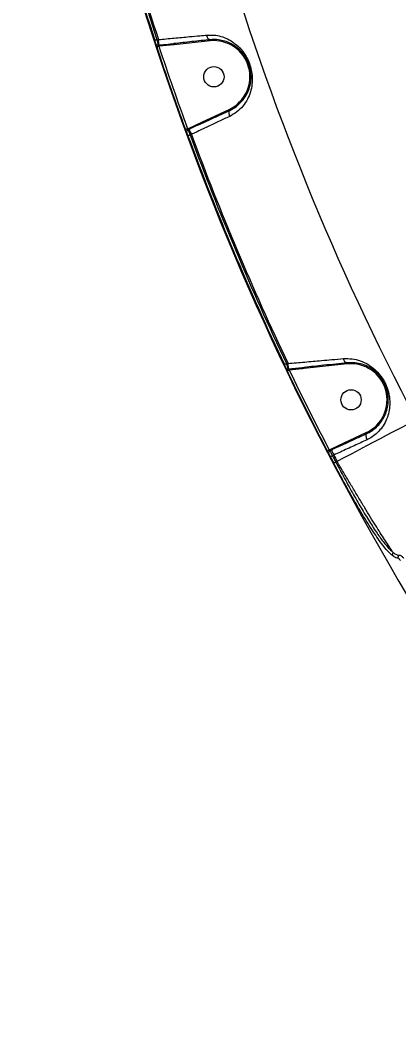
# Model space of a CAD drawing. Header units: millimetres. Extents: x -7098 to 6497, y -6127 to 5201.
# Drawn here: x -1381.4 to -1213.4, y 734.7 to 1178.6 of the extents above; entities that cross this region are included whole.
import ezdxf

# ---------------------------------------------------------------- set-up
doc = ezdxf.new("R2010")
doc.units = ezdxf.units.MM
doc.layers.add('DIKOM_ОБЪЕКТ', color=7, linetype='Continuous')
doc.layers.add('DIKOM_РАЗМЕР_ЗОНА', color=7, linetype='Continuous')
doc.styles.add('style1', font='arial.ttf', dxfattribs={"width": 0.8})
doc.dimstyles.new('1-50', dxfattribs={"dimtxt": 300, "dimasz": 200, "dimexe": 100, "dimexo": 0, "dimgap": 100, "dimtad": 1, "dimdec": 0, "dimtxsty": 'style1', "dimcen": 0, "dimclrd": 7, "dimclre": 7, "dimadec": 1, "dimazin": 2, "dimtfac": 1, "dimtdec": 0, "dimtmove": 1, "dimatfit": 3, "dimfxl": 0, "dimlwd": 25, "dimlwe": 18, "dimarcsym": 0})

# ---------------------------------------------------------------- blocks, each defined once
blk = doc.blocks.new('*D19')
at = {"layer": 'Defpoints', "color": 0, "transparency": 16777216}
for p in [(-3422.39, 1730.25), (4498.46, 1730.25), (-3422.39, -5447.23)]:
    blk.add_point(p, dxfattribs=at)
at = {"layer": 'DIKOM_РАЗМЕР_ЗОНА', "color": 7, "lineweight": 18, "transparency": 16777216}
for p, q in [((-3422.39, 1730.25), (-3422.39, -5547.23)), ((4498.46, 1730.25), (4498.46, -5547.23))]:
    blk.add_line(p, q, dxfattribs=at)
at = {"layer": 'DIKOM_РАЗМЕР_ЗОНА', "color": 7, "lineweight": 25, "transparency": 16777216}
blk.add_line((4298.46, -5447.23), (-3222.39, -5447.23), dxfattribs=at)
at = {"layer": 'DIKOM_РАЗМЕР_ЗОНА', "color": 7, "transparency": 16777216}
for points in [[(-3222.39, -5413.9), (-3222.39, -5480.57), (-3422.39, -5447.23)], [(4298.46, -5413.9), (4298.46, -5480.57), (4498.46, -5447.23)]]:
    blk.add_solid(points, dxfattribs=at)
at = {"layer": 'DIKOM_РАЗМЕР_ЗОНА', "color": 0, "transparency": 16777216, "insert": (538.03, -5194.06), "char_height": 300, "attachment_point": 5, "style": 'style1'}
blk.add_mtext('7900', dxfattribs=at)
blk = doc.blocks.new('*D20')
at = {"layer": 'Defpoints', "color": 0, "transparency": 16777216}
for p in [(-611.97, 3700.63), (-5926, -2746.55), (-167.79, -2746.55)]:
    blk.add_point(p, dxfattribs=at)
at = {"layer": 'DIKOM_РАЗМЕР_ЗОНА', "color": 7, "lineweight": 18, "transparency": 16777216}
for p, q in [((-611.97, 3700.63), (-6026, 3700.63)), ((-167.79, -2746.55), (-6026, -2746.55))]:
    blk.add_line(p, q, dxfattribs=at)
at = {"layer": 'DIKOM_РАЗМЕР_ЗОНА', "color": 7, "lineweight": 25, "transparency": 16777216}
blk.add_line((-5926, 3500.63), (-5926, -2546.55), dxfattribs=at)
at = {"layer": 'DIKOM_РАЗМЕР_ЗОНА', "color": 7, "transparency": 16777216}
for points in [[(-5959.34, 3500.63), (-5892.67, 3500.63), (-5926, 3700.63)], [(-5959.34, -2546.55), (-5892.67, -2546.55), (-5926, -2746.55)]]:
    blk.add_solid(points, dxfattribs=at)
at = {"layer": 'DIKOM_РАЗМЕР_ЗОНА', "color": 0, "transparency": 16777216, "insert": (-6179.18, 477.04), "char_height": 300, "attachment_point": 5, "rotation": 90, "style": 'style1'}
blk.add_mtext('6450', dxfattribs=at)
blk = doc.blocks.new('*D18')
at = {"layer": 'Defpoints', "color": 0, "transparency": 16777216}
for p in [(-621.7, 5200.63), (-6648, -4870.84), (-133.42, -4870.84)]:
    blk.add_point(p, dxfattribs=at)
at = {"layer": 'DIKOM_РАЗМЕР_ЗОНА', "color": 7, "lineweight": 18, "transparency": 16777216}
for p, q in [((-621.7, 5200.63), (-6748, 5200.63)), ((-133.42, -4870.84), (-6748, -4870.84))]:
    blk.add_line(p, q, dxfattribs=at)
at = {"layer": 'DIKOM_РАЗМЕР_ЗОНА', "color": 7, "lineweight": 25, "transparency": 16777216}
blk.add_line((-6648, 5000.63), (-6648, -4670.84), dxfattribs=at)
at = {"layer": 'DIKOM_РАЗМЕР_ЗОНА', "color": 7, "transparency": 16777216}
for points in [[(-6681.34, 5000.63), (-6614.67, 5000.63), (-6648, 5200.63)], [(-6681.34, -4670.84), (-6614.67, -4670.84), (-6648, -4870.84)]]:
    blk.add_solid(points, dxfattribs=at)
at = {"layer": 'DIKOM_РАЗМЕР_ЗОНА', "color": 0, "transparency": 16777216, "insert": (-6901.18, 458.27), "char_height": 300, "attachment_point": 5, "rotation": 90, "style": 'style1'}
blk.add_mtext('10100', dxfattribs=at)
blk = doc.blocks.new('*D17')
at = {"layer": 'Defpoints', "color": 0, "transparency": 16777216}
for p in [(-5422.39, 1752.13), (6497.47, 1509.82), (-5422.39, -6026.73)]:
    blk.add_point(p, dxfattribs=at)
at = {"layer": 'DIKOM_РАЗМЕР_ЗОНА', "color": 7, "lineweight": 18, "transparency": 16777216}
for p, q in [((-5422.39, 1752.13), (-5422.39, -6126.73)), ((6497.47, 1509.82), (6497.47, -6126.73))]:
    blk.add_line(p, q, dxfattribs=at)
at = {"layer": 'DIKOM_РАЗМЕР_ЗОНА', "color": 7, "lineweight": 25, "transparency": 16777216}
blk.add_line((6297.47, -6026.73), (-5222.39, -6026.73), dxfattribs=at)
at = {"layer": 'DIKOM_РАЗМЕР_ЗОНА', "color": 7, "transparency": 16777216}
for points in [[(-5222.39, -5993.4), (-5222.39, -6060.07), (-5422.39, -6026.73)], [(6297.47, -5993.4), (6297.47, -6060.07), (6497.47, -6026.73)]]:
    blk.add_solid(points, dxfattribs=at)
at = {"layer": 'DIKOM_РАЗМЕР_ЗОНА', "color": 0, "transparency": 16777216, "insert": (537.54, -5773.56), "char_height": 300, "attachment_point": 5, "style": 'style1'}
blk.add_mtext('11900', dxfattribs=at)

msp = doc.modelspace()

# ---------------------------------------------------------------- linework, layer by layer
at = {"layer": 'DIKOM_ОБЪЕКТ', "color": 7, "linetype": 'Continuous', "lineweight": 15}
for p, q in [((-1320.68, 1169.83), (-1320.01, 1169.91)), ((-1313.08, 1167.63), (-1319.7, 1166.96)), ((-1297.03, 1169.34), (-1313.08, 1167.63)), ((-1320.16, 1167.41), (-1319.75, 1167.45)), ((-1319.7, 1166.96), (-1319.83, 1166.95)), ((-1300.73, 1133.31), (-1288.61, 1138.95)), ((-1306.62, 1130.53), (-1300.73, 1133.31)), ((-1307.09, 1130.31), (-1306.62, 1130.53)), ((-1306.42, 1130.08), (-1306.95, 1129.83)), ((-1305.38, 1127.85), (-1305.98, 1127.57)), ((-1263.26, 1026.19), (-1262.56, 1026.26)), ((-1236.31, 1026.04), (-1255.39, 1024.01)), ((-1262.53, 1023.79), (-1262.3, 1023.81)), ((-1256.54, 1024.39), (-1255.81, 1024.47)), ((-1237.62, 991.09), (-1227.87, 995.62)), ((-1243.51, 988.31), (-1237.62, 991.09)), ((-1237.75, 990.48), (-1238.41, 990.17)), ((-1244.31, 987.93), (-1243.51, 988.31)), ((-1243.3, 987.86), (-1244, 987.53)), ((-1242.26, 985.63), (-1242.86, 985.35)), ((-1241.37, 982.52), (-1240.81, 982.86))]:
    msp.add_line(p, q, dxfattribs=at)
at = {"layer": 'DIKOM_ОБЪЕКТ', "color": 7, "linetype": 'Continuous', "lineweight": 15, "flags": 128}
for points in [[(-1320.68, 1169.83), (-1320.86, 1169.77), (-1321.04, 1169.72), (-1321.2, 1169.67), (-1321.34, 1169.62), (-1321.46, 1169.58), (-1321.55, 1169.55), (-1321.61, 1169.53), (-1321.63, 1169.52)], [(-1319.75, 1167.45), (-1319.76, 1167.56), (-1319.78, 1167.75), (-1319.81, 1167.99), (-1319.84, 1168.3), (-1319.88, 1168.66), (-1319.92, 1169.05), (-1319.96, 1169.47), (-1320.01, 1169.91)], [(-1313.08, 1167.63), (-1313.09, 1167.72), (-1313.1, 1167.82), (-1313.11, 1167.9), (-1313.12, 1167.98), (-1313.13, 1168.04), (-1313.13, 1168.09), (-1313.13, 1168.11), (-1313.14, 1168.12)], [(-1297.03, 1169.34), (-1297.04, 1169.43), (-1297.05, 1169.53), (-1297.06, 1169.61), (-1297.07, 1169.69), (-1297.08, 1169.75), (-1297.08, 1169.79), (-1297.08, 1169.82), (-1297.09, 1169.83)], [(-1319.83, 1166.95), (-1320.01, 1166.89), (-1320.19, 1166.83), (-1320.35, 1166.78), (-1320.49, 1166.73), (-1320.61, 1166.69), (-1320.7, 1166.66), (-1320.76, 1166.64), (-1320.78, 1166.64)], [(-1288.61, 1138.95), (-1288.56, 1138.86), (-1288.52, 1138.77), (-1288.49, 1138.69), (-1288.46, 1138.63), (-1288.43, 1138.57), (-1288.41, 1138.53), (-1288.4, 1138.5), (-1288.39, 1138.49)], [(-1300.73, 1133.31), (-1300.69, 1133.23), (-1300.65, 1133.14), (-1300.61, 1133.06), (-1300.58, 1132.99), (-1300.55, 1132.94), (-1300.53, 1132.9), (-1300.52, 1132.87), (-1300.52, 1132.86)], [(-1307.09, 1130.31), (-1307.27, 1130.25), (-1307.44, 1130.18), (-1307.6, 1130.13), (-1307.74, 1130.07), (-1307.86, 1130.03), (-1307.94, 1130), (-1308, 1129.98), (-1308.03, 1129.97)], [(-1305.98, 1127.57), (-1306.16, 1127.5), (-1306.33, 1127.44), (-1306.49, 1127.38), (-1306.63, 1127.33), (-1306.74, 1127.28), (-1306.83, 1127.25), (-1306.89, 1127.23), (-1306.92, 1127.22)], [(-1306.42, 1130.08), (-1306.37, 1129.98), (-1306.29, 1129.82), (-1306.19, 1129.59), (-1306.06, 1129.31), (-1305.91, 1128.98), (-1305.74, 1128.63), (-1305.56, 1128.24), (-1305.38, 1127.85)], [(-1263.26, 1026.19), (-1263.43, 1026.11), (-1263.59, 1026.03), (-1263.75, 1025.95), (-1263.88, 1025.89), (-1263.99, 1025.84), (-1264.08, 1025.8), (-1264.13, 1025.77), (-1264.16, 1025.76)], [(-1262.3, 1023.81), (-1262.31, 1023.92), (-1262.33, 1024.1), (-1262.36, 1024.35), (-1262.39, 1024.66), (-1262.43, 1025.01), (-1262.47, 1025.41), (-1262.51, 1025.83), (-1262.56, 1026.26)], [(-1236.36, 1026.54), (-1236.6, 1026.55), (-1236.84, 1026.63), (-1237.08, 1026.79), (-1237.3, 1027.01), (-1237.5, 1027.29), (-1237.67, 1027.62), (-1237.82, 1027.99), (-1237.93, 1028.39)], [(-1236.31, 1026.04), (-1236.32, 1026.14), (-1236.33, 1026.23), (-1236.34, 1026.32), (-1236.35, 1026.39), (-1236.35, 1026.45), (-1236.36, 1026.5), (-1236.36, 1026.53), (-1236.36, 1026.54)], [(-1262.27, 1023.56), (-1262.43, 1023.5), (-1262.59, 1023.47), (-1262.74, 1023.45), (-1262.87, 1023.44), (-1262.99, 1023.46), (-1263.1, 1023.49), (-1263.17, 1023.53), (-1263.22, 1023.6)], [(-1262, 1023.35), (-1262.18, 1023.26), (-1262.34, 1023.18), (-1262.49, 1023.11), (-1262.63, 1023.05), (-1262.74, 1022.99), (-1262.83, 1022.95), (-1262.88, 1022.92), (-1262.9, 1022.91)], [(-1255.39, 1024.01), (-1255.4, 1024.11), (-1255.41, 1024.2), (-1255.42, 1024.28), (-1255.43, 1024.36), (-1255.43, 1024.42), (-1255.44, 1024.47), (-1255.44, 1024.5), (-1255.44, 1024.51)], [(-1240.81, 982.86), (-1237.43, 984.64), (-1234.08, 986.4), (-1230.8, 988.13), (-1227.61, 989.81), (-1224.54, 991.43), (-1221.61, 992.97), (-1218.86, 994.41), (-1216.31, 995.76), (-1213.99, 996.98), (-1211.91, 998.08), (-1210.09, 999.03), (-1208.55, 999.84), (-1207.31, 1000.5), (-1206.37, 1000.99), (-1205.75, 1001.32)], [(-1227.66, 995.17), (-1227.82, 995.04), (-1227.94, 994.82), (-1228, 994.54), (-1228, 994.18), (-1227.95, 993.78), (-1227.85, 993.34), (-1227.7, 992.88), (-1227.51, 992.43)], [(-1227.87, 995.62), (-1227.83, 995.53), (-1227.79, 995.45), (-1227.76, 995.37), (-1227.72, 995.3), (-1227.7, 995.24), (-1227.68, 995.2), (-1227.67, 995.17), (-1227.66, 995.17)], [(-1237.62, 991.09), (-1237.58, 991), (-1237.54, 990.92), (-1237.51, 990.84), (-1237.47, 990.77), (-1237.45, 990.71), (-1237.43, 990.67), (-1237.42, 990.65), (-1237.41, 990.64)], [(-1244.31, 987.93), (-1244.48, 987.85), (-1244.65, 987.76), (-1244.8, 987.68), (-1244.93, 987.61), (-1245.04, 987.56), (-1245.12, 987.51), (-1245.18, 987.49), (-1245.2, 987.47)], [(-1243.51, 988.31), (-1243.47, 988.23), (-1243.43, 988.15), (-1243.4, 988.08), (-1243.37, 988.02), (-1243.34, 987.96), (-1243.32, 987.92), (-1243.31, 987.88), (-1243.3, 987.86)], [(-1243.3, 987.86), (-1243.25, 987.76), (-1243.17, 987.6), (-1243.07, 987.37), (-1242.94, 987.09), (-1242.79, 986.77), (-1242.62, 986.41), (-1242.44, 986.02), (-1242.26, 985.63)], [(-1242.86, 985.35), (-1243.03, 985.26), (-1243.19, 985.18), (-1243.34, 985.1), (-1243.47, 985.03), (-1243.58, 984.97), (-1243.67, 984.93), (-1243.72, 984.9), (-1243.74, 984.89)], [(-1241.37, 982.52), (-1241.54, 982.43), (-1241.7, 982.34), (-1241.85, 982.26), (-1241.98, 982.19), (-1242.09, 982.14), (-1242.18, 982.09), (-1242.23, 982.06), (-1242.26, 982.05)]]:
    msp.add_lwpolyline(points, dxfattribs=at)
at = {"layer": 'DIKOM_ОБЪЕКТ', "color": 7, "linetype": 'Continuous', "lineweight": 15}
for centre in [(-1295.44, 1153.42), (-1234.62, 1010.13)]:
    msp.add_circle(centre, 4.5, dxfattribs=at)
for centre, radius, start, end in [((-171.97, 1545.75), 1168.37, 185.08729, 207.77302), ((-171.97, 1545.75), 1210, 186.55392, 210.95261), ((-171.97, 1545.75), 1209.65, 192.87943, 198.12057), ((-171.97, 1545.75), 1208.65, 192.87943, 198.12057), ((-171.97, 1545.75), 1208, 192.87275, 198.12725), ((-1320.27, 1168.4), 0.998, 198.8888, 276.33), ((-1295.44, 1153.42), 16, 295.2734, 95.7266), ((-171.97, 1545.75), 1209.75, 198.26303, 200.10179), ((-171.97, 1545.75), 1208.75, 198.26303, 200.10179), ((-1268.82, 1172.63), 51.19, 185.8034, 186.3552), ((-1306.53, 1128.93), 0.999, 114.8354, 199.4184), ((-1291.1, 1137.47), 17, 204.0828, 205.7442), ((-171.97, 1545.75), 1208.65, 200.24212, 205.45906), ((-171.97, 1545.75), 1208, 200.23956, 205.47007), ((-171.97, 1545.75), 1209.65, 200.24212, 205.45906), ((-1234.62, 1010.13), 16, 294.9212, 96.0788), ((-1262.64, 1024.77), 0.995, 206.1683, 276.5285), ((-171.97, 1545.75), 1209.75, 205.6062, 207.48258), ((-1370.04, 1012.26), 108.36, 5.9834, 6.1185), ((-171.97, 1545.75), 1208.75, 205.6062, 207.48258), ((-1243.58, 986.63), 1, 115.0188, 206.7272), ((-171.97, 1545.75), 1208, 207.62463, 207.77302), ((-171.97, 1545.75), 1209.65, 207.62316, 207.77479), ((-171.97, 1545.75), 1208.65, 207.62316, 207.77479), ((-1215.3, 941.47), 1.02, 122.2854, 206.3742), ((-1212.8, 940.39), 1.01, 123.7816, 209.6746)]:
    msp.add_arc(centre, radius, start, end, dxfattribs=at)
for points, knots in [([(-1298.59, 1171.91), (-1297.24, 1171.93), (-1294.79, 1171.97), (-1291.5, 1171.13), (-1288.41, 1169.78), (-1285.41, 1167.74), (-1283.02, 1165.28), (-1281.36, 1162.87), (-1280.14, 1160.62), (-1279.11, 1157.84), (-1278.54, 1154.96), (-1278.38, 1152.42), (-1278.53, 1149.67), (-1279.16, 1146.61), (-1280.51, 1143.34), (-1282.51, 1140.34), (-1285.09, 1137.71), (-1287.34, 1136.44), (-1288.43, 1135.83)], [0, 0, 0, 0, 0.07855, 0.14306, 0.207602, 0.287215, 0.366551, 0.405755, 0.444853, 0.497445, 0.549691, 0.592272, 0.634938, 0.707297, 0.77973, 0.854485, 0.929141, 1, 1, 1, 1]), ([(-1321.21, 1168.08), (-1321.22, 1168.12), (-1321.23, 1168.21), (-1321.32, 1168.52), (-1321.44, 1168.93), (-1321.55, 1169.29), (-1321.62, 1169.49), (-1321.63, 1169.52)], [0, 0, 0, 0, 0.234069, 0.46797, 0.703959, 0.944873, 1, 1, 1, 1]), ([(-1320.78, 1166.64), (-1320.79, 1166.67), (-1320.86, 1166.87), (-1320.97, 1167.23), (-1321.1, 1167.64), (-1321.19, 1167.95), (-1321.2, 1168.04), (-1321.21, 1168.08)], [0, 0, 0, 0, 0.055805, 0.296814, 0.532686, 0.766236, 1, 1, 1, 1]), ([(-1320.68, 1169.83), (-1320.67, 1169.77), (-1320.59, 1169.44), (-1320.45, 1168.84), (-1320.3, 1168.15), (-1320.19, 1167.63), (-1320.17, 1167.48), (-1320.16, 1167.41)], [0, 0, 0, 0, 0.054755, 0.294412, 0.530129, 0.76469, 1, 1, 1, 1]), ([(-1320.01, 1169.91), (-1317.71, 1170.12), (-1313.03, 1170.56), (-1306.86, 1171.14), (-1302.05, 1171.58), (-1299.59, 1171.81), (-1298.59, 1171.91)], [0, 0, 0, 0, 0.307267, 0.62332, 0.846358, 1, 1, 1, 1]), ([(-1319.75, 1167.45), (-1319.42, 1167.49), (-1317.76, 1167.66), (-1315.55, 1167.87), (-1313.68, 1168.07), (-1313.14, 1168.12)], [0, 0, 0, 0, 0.150439, 0.752133, 1, 1, 1, 1]), ([(-1297.09, 1169.83), (-1298.38, 1169.69), (-1300.99, 1169.42), (-1305.03, 1168.99), (-1309.09, 1168.55), (-1311.78, 1168.27), (-1313.14, 1168.12)], [0, 0, 0, 0, 0.259546, 0.521849, 0.759887, 1, 1, 1, 1]), ([(-1297.09, 1169.83), (-1297.23, 1169.85), (-1297.53, 1169.87), (-1297.96, 1170.26), (-1298.31, 1170.86), (-1298.49, 1171.42), (-1298.56, 1171.77), (-1298.58, 1171.86), (-1298.59, 1171.91)], [0, 0, 0, 0, 0.231622, 0.463257, 0.694883, 0.926492, 0.961031, 1, 1, 1, 1]), ([(-1288.4, 1138.49), (-1288.4, 1138.49), (-1287.33, 1138.98), (-1285.34, 1140.22), (-1282.89, 1142.52), (-1281.03, 1145.16), (-1279.73, 1148.05), (-1279.09, 1150.7), (-1278.9, 1153.13), (-1278.99, 1155.33), (-1279.46, 1157.86), (-1280.37, 1160.29), (-1281.43, 1162.21), (-1282.16, 1163.23), (-1283.34, 1164.71), (-1285.09, 1166.43), (-1287.79, 1168.15), (-1290.6, 1169.27), (-1293.6, 1169.92), (-1295.84, 1169.95), (-1297.09, 1169.83), (-1297.09, 1169.83)], [0, 0, 0, 0, 0.000032, 0.072286, 0.147921, 0.225708, 0.298265, 0.372415, 0.413532, 0.455554, 0.504504, 0.553103, 0.588642, 0.625774, 0.627673, 0.705779, 0.787126, 0.852766, 0.919529, 0.999959, 1, 1, 1, 1]), ([(-1320.16, 1167.41), (-1320.15, 1167.4), (-1320.14, 1167.37), (-1320.07, 1167.27), (-1319.98, 1167.13), (-1319.89, 1167.02), (-1319.84, 1166.96), (-1319.83, 1166.95)], [0, 0, 0, 0, 0.21787, 0.443531, 0.683657, 0.939862, 1, 1, 1, 1]), ([(-1300.52, 1132.86), (-1299.35, 1133.4), (-1297.01, 1134.49), (-1292.9, 1136.4), (-1290.11, 1137.7), (-1288.39, 1138.49)], [0, 0, 0, 0, 0.277466, 0.557298, 1, 1, 1, 1]), ([(-1288.4, 1138.49), (-1288.5, 1138.41), (-1288.72, 1138.25), (-1288.85, 1137.71), (-1288.82, 1137.02), (-1288.66, 1136.41), (-1288.51, 1136.01), (-1288.45, 1135.87), (-1288.43, 1135.83)], [0, 0, 0, 0, 0.220476, 0.440963, 0.66145, 0.881938, 0.963538, 1, 1, 1, 1]), ([(-1300.52, 1132.86), (-1300.82, 1132.72), (-1302.33, 1132.02), (-1304.29, 1131.07), (-1305.96, 1130.3), (-1306.42, 1130.08)], [0, 0, 0, 0, 0.153315, 0.76657, 1, 1, 1, 1]), ([(-1288.43, 1135.83), (-1290.04, 1135.07), (-1293.2, 1133.58), (-1298.29, 1131.18), (-1302.36, 1129.27), (-1304.74, 1128.14), (-1305.38, 1127.85)], [0, 0, 0, 0, 0.302899, 0.59446, 0.892027, 1, 1, 1, 1]), ([(-1307.47, 1128.59), (-1307.48, 1128.6), (-1307.49, 1128.63), (-1307.55, 1128.76), (-1307.69, 1129.07), (-1307.85, 1129.49), (-1307.97, 1129.81), (-1308.03, 1129.97)], [0, 0, 0, 0, 0.038571, 0.278073, 0.518359, 0.759223, 1, 1, 1, 1]), ([(-1306.92, 1127.22), (-1306.97, 1127.38), (-1307.09, 1127.7), (-1307.26, 1128.12), (-1307.39, 1128.43), (-1307.45, 1128.56), (-1307.47, 1128.59), (-1307.47, 1128.59)], [0, 0, 0, 0, 0.240636, 0.481427, 0.721624, 0.961206, 1, 1, 1, 1]), ([(-1307.09, 1130.31), (-1307.08, 1130.26), (-1307.05, 1130.14), (-1307.02, 1130), (-1306.98, 1129.89), (-1306.96, 1129.84), (-1306.95, 1129.83), (-1306.95, 1129.83)], [0, 0, 0, 0, 0.244301, 0.485909, 0.724645, 0.961742, 1, 1, 1, 1]), ([(-1306.95, 1129.83), (-1306.95, 1129.83), (-1306.92, 1129.77), (-1306.82, 1129.56), (-1306.59, 1129.04), (-1306.3, 1128.35), (-1306.08, 1127.83), (-1305.98, 1127.57)], [0, 0, 0, 0, 0.038784, 0.278365, 0.518629, 0.759443, 1, 1, 1, 1]), ([(-1263.53, 1024.34), (-1263.55, 1024.38), (-1263.57, 1024.46), (-1263.7, 1024.75), (-1263.87, 1025.14), (-1264.04, 1025.5), (-1264.13, 1025.71), (-1264.16, 1025.76)], [0, 0, 0, 0, 0.224958, 0.449587, 0.680343, 0.923807, 1, 1, 1, 1]), ([(-1263.26, 1026.19), (-1263.23, 1026.1), (-1263.11, 1025.75), (-1262.92, 1025.15), (-1262.72, 1024.49), (-1262.58, 1023.99), (-1262.54, 1023.85), (-1262.53, 1023.79)], [0, 0, 0, 0, 0.074906, 0.315166, 0.545127, 0.771497, 1, 1, 1, 1]), ([(-1262.56, 1026.26), (-1260.08, 1026.48), (-1255.06, 1026.91), (-1248.54, 1027.48), (-1242.77, 1027.98), (-1239.63, 1028.25), (-1237.93, 1028.39)], [0, 0, 0, 0, 0.28486, 0.577751, 0.771566, 1, 1, 1, 1]), ([(-1236.36, 1026.54), (-1238, 1026.36), (-1241.29, 1026.01), (-1246.27, 1025.48), (-1251.01, 1024.98), (-1253.96, 1024.66), (-1255.44, 1024.51)], [0, 0, 0, 0, 0.279446, 0.56342, 0.780714, 1, 1, 1, 1]), ([(-1237.93, 1028.39), (-1236.66, 1028.42), (-1234.12, 1028.47), (-1230.53, 1027.55), (-1227.15, 1026.01), (-1224.17, 1023.83), (-1221.98, 1021.5), (-1220.52, 1019.41), (-1219.31, 1017.27), (-1218.36, 1014.87), (-1217.76, 1012.44), (-1217.41, 1009.93), (-1217.41, 1007.08), (-1217.96, 1003.89), (-1219.05, 1000.81), (-1220.67, 998.01), (-1222.76, 995.58), (-1225.02, 993.71), (-1226.76, 992.82), (-1227.51, 992.43)], [0, 0, 0, 0, 0.075911, 0.151908, 0.228636, 0.305188, 0.368862, 0.40162, 0.434333, 0.49046, 0.528236, 0.566086, 0.630878, 0.695772, 0.764521, 0.833229, 0.893682, 0.954062, 1, 1, 1, 1]), ([(-1227.66, 995.17), (-1226.97, 995.52), (-1225.37, 996.35), (-1223.27, 998.05), (-1221.32, 1000.21), (-1219.77, 1002.72), (-1218.71, 1005.42), (-1218.14, 1008.24), (-1218.07, 1010.72), (-1218.32, 1012.94), (-1218.8, 1015.05), (-1219.77, 1017.55), (-1220.92, 1019.39), (-1222.25, 1021.12), (-1223.96, 1022.86), (-1226.61, 1024.68), (-1229.63, 1025.96), (-1232.88, 1026.69), (-1235.19, 1026.59), (-1236.36, 1026.54)], [0, 0, 0, 0, 0.046578, 0.107653, 0.170336, 0.240149, 0.31139, 0.375995, 0.441916, 0.477991, 0.514928, 0.567112, 0.618661, 0.627973, 0.689502, 0.76548, 0.843989, 0.921017, 1, 1, 1, 1]), ([(-1263.22, 1023.6), (-1263.27, 1023.7), (-1263.38, 1023.94), (-1263.49, 1024.21), (-1263.52, 1024.29), (-1263.53, 1024.34)], [0, 0, 0, 0, 0.29862, 0.649067, 1, 1, 1, 1]), ([(-1262.9, 1022.91), (-1262.94, 1022.98), (-1263.05, 1023.22), (-1263.15, 1023.44), (-1263.22, 1023.6)], [0, 0, 0, 0, 0.287956, 1, 1, 1, 1]), ([(-1262.53, 1023.79), (-1262.52, 1023.78), (-1262.51, 1023.76), (-1262.47, 1023.72), (-1262.4, 1023.66), (-1262.31, 1023.59), (-1262.27, 1023.56)], [0, 0, 0, 0, 0.261845, 0.32104, 0.671681, 1, 1, 1, 1]), ([(-1262.3, 1023.81), (-1260.31, 1024.01), (-1258.02, 1024.24), (-1255.74, 1024.47), (-1255.44, 1024.51)], [0, 0, 0, 0, 0.870756, 1, 1, 1, 1]), ([(-1262.27, 1023.56), (-1262.21, 1023.51), (-1262.12, 1023.44), (-1262.03, 1023.37), (-1262, 1023.35)], [0, 0, 0, 0, 0.705598, 1, 1, 1, 1]), ([(-1255.39, 1024.01), (-1255.68, 1023.98), (-1257.89, 1023.75), (-1260.09, 1023.53), (-1262, 1023.35)], [0, 0, 0, 0, 0.134384, 1, 1, 1, 1]), ([(-1237.41, 990.64), (-1235.75, 991.41), (-1232.41, 992.96), (-1229.25, 994.43), (-1227.66, 995.17)], [0, 0, 0, 0, 0.495631, 1, 1, 1, 1]), ([(-1237.41, 990.64), (-1237.71, 990.5), (-1239.22, 989.79), (-1241.18, 988.85), (-1242.84, 988.08), (-1243.3, 987.86)], [0, 0, 0, 0, 0.153666, 0.768304, 1, 1, 1, 1]), ([(-1227.51, 992.43), (-1229.39, 991.56), (-1233.21, 989.8), (-1238.25, 987.48), (-1241.29, 986.07), (-1242.26, 985.63)], [0, 0, 0, 0, 0.398482, 0.808509, 1, 1, 1, 1]), ([(-1244.47, 986.18), (-1244.48, 986.18), (-1244.5, 986.21), (-1244.58, 986.33), (-1244.75, 986.63), (-1244.96, 987.02), (-1245.12, 987.32), (-1245.2, 987.47)], [0, 0, 0, 0, 0.037281, 0.278262, 0.519064, 0.759582, 1, 1, 1, 1]), ([(-1243.74, 984.89), (-1243.82, 985.04), (-1243.98, 985.33), (-1244.2, 985.73), (-1244.37, 986.03), (-1244.45, 986.15), (-1244.47, 986.17), (-1244.47, 986.18)], [0, 0, 0, 0, 0.240497, 0.481051, 0.721882, 0.96288, 1, 1, 1, 1]), ([(-1244.31, 987.93), (-1244.28, 987.89), (-1244.22, 987.79), (-1244.13, 987.67), (-1244.06, 987.58), (-1244.02, 987.54), (-1244.01, 987.54), (-1244, 987.53)], [0, 0, 0, 0, 0.240253, 0.481152, 0.722225, 0.962873, 1, 1, 1, 1]), ([(-1244, 987.53), (-1244, 987.53), (-1243.97, 987.48), (-1243.85, 987.27), (-1243.58, 986.77), (-1243.24, 986.1), (-1242.98, 985.6), (-1242.86, 985.35)], [0, 0, 0, 0, 0.037101, 0.277956, 0.518753, 0.759337, 1, 1, 1, 1]), ([(-1216.21, 941.02), (-1216.79, 941.52), (-1217.95, 942.54), (-1219.94, 944.88), (-1222.04, 947.65), (-1224.22, 950.79), (-1226.54, 954.36), (-1229, 958.34), (-1231.56, 962.65), (-1234.19, 967.24), (-1236.88, 972.05), (-1239.58, 977), (-1241.36, 980.37), (-1242.26, 982.05)], [0, 0, 0, 0, 0.100969, 0.201935, 0.290337, 0.379023, 0.467423, 0.556113, 0.64509, 0.733781, 0.822426, 0.911354, 1, 1, 1, 1]), ([(-1241.37, 982.52), (-1240.08, 980.08), (-1238.12, 976.38), (-1235.48, 971.58), (-1232.86, 966.9), (-1230.29, 962.45), (-1227.82, 958.34), (-1225.43, 954.5), (-1223.18, 951.09), (-1221.1, 948.18), (-1219.38, 945.95), (-1217.56, 943.82), (-1216.42, 942.83), (-1215.84, 942.33)], [0, 0, 0, 0, 0.131219, 0.198783, 0.26635, 0.397568, 0.465157, 0.532745, 0.663478, 0.730814, 0.798151, 0.898245, 1, 1, 1, 1]), ([(-1215.84, 942.33), (-1216.27, 942.94), (-1217.13, 944.15), (-1218.82, 946.7), (-1220.68, 949.59), (-1222.68, 952.75), (-1224.87, 956.28), (-1227.26, 960.17), (-1229.8, 964.34), (-1232.45, 968.75), (-1235.2, 973.35), (-1237.99, 978.07), (-1239.87, 981.26), (-1240.81, 982.86)], [0, 0, 0, 0, 0.103375, 0.206751, 0.294607, 0.382735, 0.470592, 0.558748, 0.64718, 0.735337, 0.823468, 0.911871, 1, 1, 1, 1]), ([(-1215.84, 942.33), (-1215.37, 941.99), (-1214.41, 941.3), (-1213.71, 941.25), (-1213.36, 941.22)], [0, 0, 0, 0, 0.496486, 1, 1, 1, 1]), ([(-1213.36, 941.22), (-1213.18, 941.24), (-1212.85, 941.29), (-1212.25, 940.92), (-1211.72, 940.44), (-1211.43, 940.05), (-1211.28, 939.85)], [0, 0, 0, 0, 0.331224, 0.607798, 0.798313, 1, 1, 1, 1]), ([(-1213.67, 939.89), (-1214.03, 939.91), (-1214.74, 939.96), (-1215.72, 940.66), (-1216.21, 941.02)], [0, 0, 0, 0, 0.496493, 1, 1, 1, 1]), ([(-1212.71, 938.85), (-1212.8, 938.97), (-1212.96, 939.23), (-1213.22, 939.56), (-1213.49, 939.84), (-1213.61, 939.87), (-1213.67, 939.89)], [0, 0, 0, 0, 0.184882, 0.368583, 0.650083, 1, 1, 1, 1])]:
    msp.add_open_spline(points, degree=3, knots=knots, dxfattribs=at)

# ---------------------------------------------------------------- dimensions: what is measured, and where the dimension line sits
at = {"layer": 'DIKOM_РАЗМЕР_ЗОНА'}
for base, p1, p2, text, picture, middle in [((-6648, -4870.84), (-621.7, 5200.63), (-133.42, -4870.84), '10100', '*D18', (-6648, 458.27)), ((-5926, -2746.55), (-611.97, 3700.63), (-167.79, -2746.55), '6450', '*D20', (-5926, 477.04))]:
    dim = msp.add_linear_dim(base=base, p1=p1, p2=p2, angle=90, text=text, dimstyle='1-50', override={"dimscale": 1, "dimtix": 0, "dimtofl": 1, "dimtmove": 1, "dimatfit": 3}, dxfattribs=at)
    dim.commit()
    dim.dimension.update_dxf_attribs({"geometry": picture, "text_midpoint": middle, "dimtype": 160})
for base, p1, p2, text, picture, middle in [((-5422.39, -6026.73), (6497.47, 1509.82), (-5422.39, 1752.13), '11900', '*D17', (537.54, -6026.73)), ((-3422.39, -5447.23), (4498.46, 1730.25), (-3422.39, 1730.25), '7900', '*D19', (538.03, -5447.23))]:
    dim = msp.add_linear_dim(base=base, p1=p1, p2=p2, text=text, dimstyle='1-50', override={"dimscale": 1, "dimtix": 0, "dimtofl": 1, "dimtmove": 1, "dimatfit": 3}, dxfattribs=at)
    dim.commit()
    dim.dimension.update_dxf_attribs({"geometry": picture, "text_midpoint": middle, "dimtype": 160})

doc.saveas('drawing.dxf')
